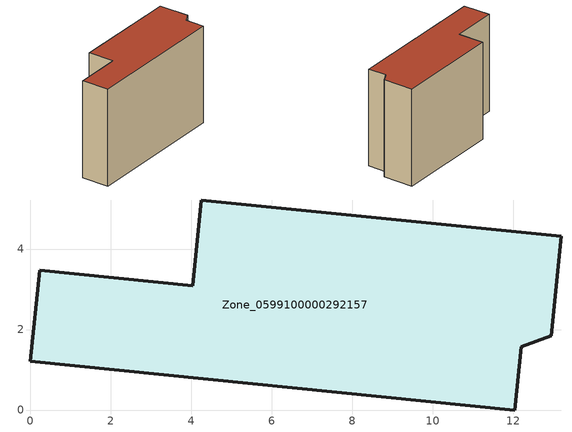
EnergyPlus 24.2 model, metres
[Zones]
Zone_0599100000292157
 floor ground (C_G): 12.04,0 0,1.22 0.23,3.47 4.04,3.08 4.25,5.22 13.19,4.32 12.94,1.84 12.2,1.57 z0
 wall outside (C_F): 0,1.22 12.04,0 12.2,1.57 12.94,1.84 13.19,4.32 4.25,5.22 4.04,3.08 0.23,3.47 0,1.22 z0:8.05
 roof outside (C_R): 12.04,0 12.2,1.57 12.94,1.84 13.19,4.32 4.25,5.22 4.04,3.08 0.23,3.47 0,1.22 z8.05
[BUILDING]
Pand.0599100000292157: North Axis=0; Terrain=City; Loads Convergence Tolerance Value=0.04; Temperature Convergence Tolerance Value=0.4; Solar Distribution=FullExterior; Maximum Number of Warmup Days=25; Minimum Number of Warmup Days=1
[Site:Location]
Rotterdam.The.Hague.AP_ZH_NLD Design_Conditions: Latitude=51.96; Longitude=4.45; Time Zone=1; Elevation=-4.5
[SITE:GROUNDTEMPERATURE:BUILDINGSURFACE]
18, 18, 18, 18, 18, 18, 18, 18, 18, 18, 18, 18
[MATERIAL] Thermal Absorptance=0.9; Solar Absorptance=0.7; Visible Absorptance=0.7
Name | Roughness | Thickness | Conductivity | Density | Specific Heat
G.TI.1946 | MediumSmooth | 0.15 | 1 | 540 | 1210
F.TI.1946 | Rough | 0.3 | 0.857143 | 1920 | 840
R.TI.1946 | MediumRough | 0.2 | 0.1 | 1500 | 1000
[CONSTRUCTION]
C_G: G.TI.1946
C_F: F.TI.1946
C_R: R.TI.1946
[ZONE]
Zone_0599100000292157: Type=1; Multiplier=1; Ceiling Height=Autocalculate; Volume=Autocalculate; Floor Area=autocalculate; Part of Total Floor Area=Yes
[ZONEINFILTRATION:DESIGNFLOWRATE]
Infil_Zone_0599100000292157: Zone or ZoneList or Space or SpaceList=Zone_0599100000292157; Schedule=AlwaysOn; Design Flow Rate Calculation Method=Flow/Area; Flow Rate per Floor Area=0.003; Constant Term Coefficient=1; Temperature Term Coefficient=0; Velocity Term Coefficient=0; Velocity Squared Term Coefficient=0
[HVACTEMPLATE:ZONE:IDEALLOADSAIRSYSTEM]
Zone_0599100000292157: Maximum Heating Supply Air Temperature=50; Minimum Cooling Supply Air Temperature=13; Maximum Heating Supply Air Humidity Ratio=0.0156; Minimum Cooling Supply Air Humidity Ratio=0.0077; Heating Limit=NoLimit; Cooling Limit=NoLimit; Dehumidification Control Type=ConstantSensibleHeatRatio; Cooling Sensible Heat Ratio=0.7; Dehumidification Setpoint=60; Humidification Control Type=None; Humidification Setpoint=30; Outdoor Air Method=None; Outdoor Air Flow Rate per Person=0.00944; Outdoor Air Flow Rate per Zone Floor Area=0; Outdoor Air Flow Rate per Zone=0; Demand Controlled Ventilation Type=None; Outdoor Air Economizer Type=NoEconomizer; Heat Recovery Type=None; Sensible Heat Recovery Effectiveness=0.7; Latent Heat Recovery Effectiveness=0.65
[ZONECONTROL:THERMOSTAT]
ThermostatControl_Zone_0599100000292157: Zone or ZoneList=Zone_0599100000292157; Control Type Schedule=DualSetpointControlType; Control 1=Thermostat_Zone_0599100000292157; Temperature Difference Between Cutout And Setpoint=0
[THERMOSTATSETPOINT:DUALSETPOINT]
Thermostat_Zone_0599100000292157: Heating Setpoint Temperature Schedule=HeatingSetpoint_Zone_0599100000292157; Cooling Setpoint Temperature Schedule=CoolingSetpoint_Zone_0599100000292157
[SCHEDULE:COMPACT]
HeatingSetpoint_Zone_0599100000292157: Through: 12/31, For: AllDays, Until: 24:00, 21
CoolingSetpoint_Zone_0599100000292157: Through: 12/31, For: AllDays, Until: 24:00, 24
DualSetpointControlType: Through: 12/31, For: AllDays, Until: 24:00, 4
AlwaysOn: Through: 12/31, For: AllDays, Until: 24:00, 1
